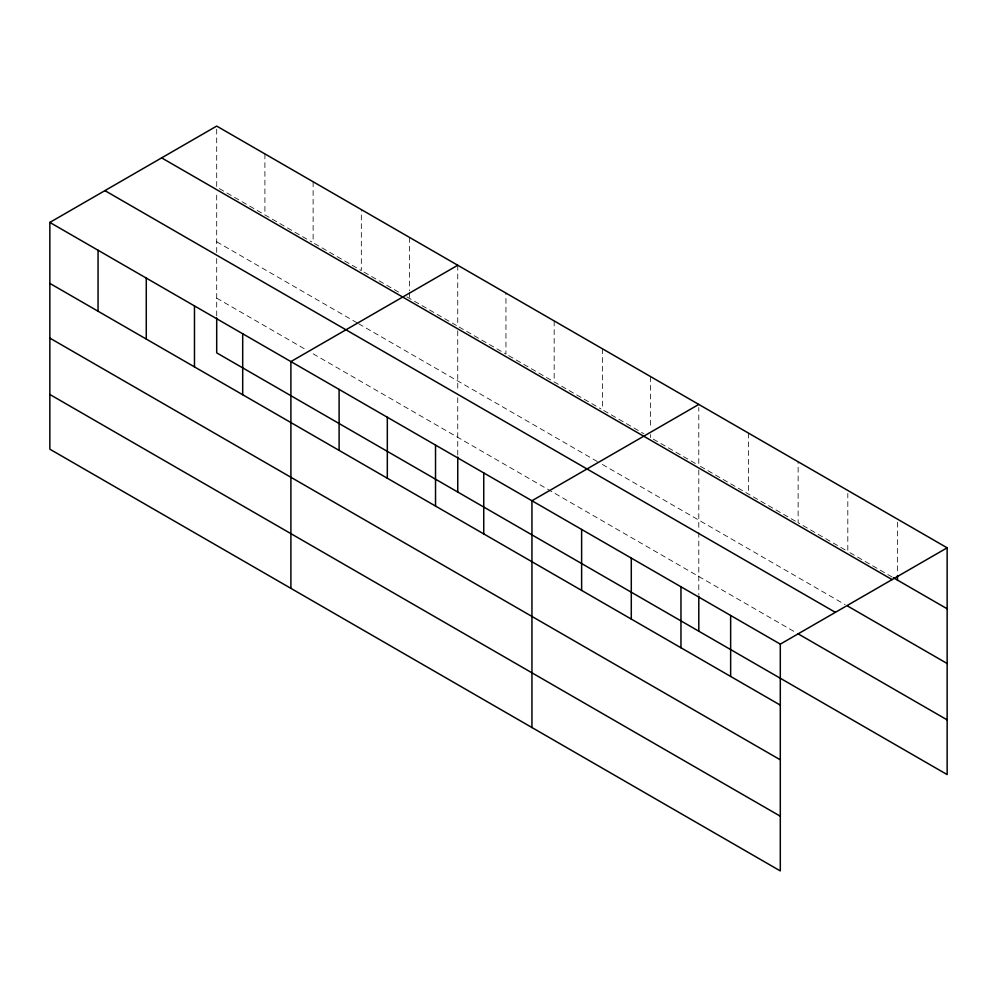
<?xml version="1.0" encoding="UTF-8"?>
<svg xmlns="http://www.w3.org/2000/svg" width="997" height="997" viewBox="0 0 997 997"><rect width="100%" height="100%" fill="white"/><g stroke="black" fill="none" stroke-linecap="round" stroke-linejoin="round"><path stroke-width="0.75" stroke-dasharray="4.99 3.74" d="M216.698 252.44L216.698 191.623M219.377 188.62L311.774 241.959M314.454 243.505L361.325 270.573L361.325 209.582M364.005 272.119L400.158 292.993M406.851 296.857L456.402 325.471M459.081 327.016L505.953 354.072L505.953 293.093M508.632 355.617L601.041 408.969M603.708 410.515L643.888 433.707M653.259 439.116L696.118 463.867M795.456 521.207L698.797 465.412L698.797 407.474M845.12 549.883L798.136 522.764L798.136 461.773M892.103 577.014L847.811 551.441L847.811 493.503M216.698 241.785L357.312 322.966M358.646 323.738L599.696 462.907M602.375 464.452L845.12 604.606M216.698 298.153L306.415 349.947M313.12 353.823L796.79 633.07M897.474 522.179L897.474 574.023M748.46 433.097L748.46 494.088M698.797 469.961L698.797 530.778M698.797 532.311L698.797 594.723M650.58 376.592L650.58 428.423M650.58 434.53L650.58 437.571M602.375 348.751L602.375 409.742M554.17 320.922L554.17 381.901M457.748 265.252L457.748 326.243M457.748 330.792L457.748 391.609M457.748 397.703L457.748 455.554M409.53 237.423L409.53 290.775M409.53 292.308L409.53 298.402M313.12 181.753L313.12 242.732M264.903 153.924L264.903 214.903M216.698 129.136L216.698 187.075M216.698 258.535L216.698 316.385"/><path stroke-width="1.5" d="M780.302 759.826L780.302 644.137L49.85 222.418L49.85 449.186L780.302 870.917L780.302 759.826L49.85 338.108M216.698 317.906L216.698 352.863L947.15 774.582L947.15 547.814L216.698 126.083L49.85 222.418M457.748 265.252L290.9 361.587L290.9 588.355M698.797 404.421L531.949 500.756L531.949 727.523M780.302 644.137L947.15 547.814M893.449 577.786L947.15 608.793M161.639 157.875L892.091 579.593M847.811 606.151L947.15 663.504M104.909 190.626L835.361 612.345M798.136 633.843L947.15 719.871M49.85 283.397L780.302 705.116M49.85 394.476L780.302 816.207M897.474 575.543L897.474 580.117M730.639 615.461L730.639 676.44M698.797 596.243L698.797 631.201M680.963 586.784L680.963 647.763M631.288 558.108L631.288 619.087M581.625 529.432L581.625 590.411M483.744 472.914L483.744 533.906M457.748 457.075L457.748 492.032M435.527 445.086L435.527 506.065M387.322 417.245L387.322 478.236M339.105 389.416L339.105 450.395M242.695 333.746L242.695 394.725M194.477 305.917L194.477 366.896M146.272 278.076L146.272 339.067M98.055 250.247L98.055 311.226"/></g></svg>
